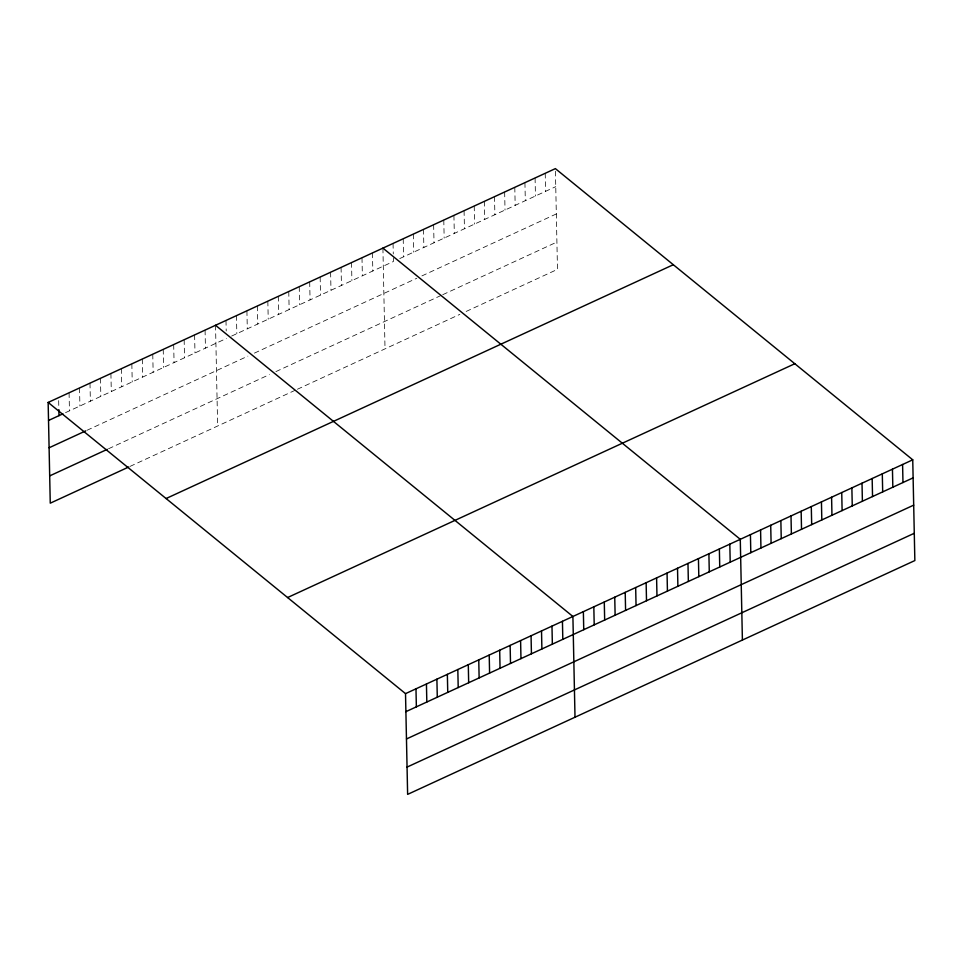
<?xml version="1.0" encoding="UTF-8"?>
<svg xmlns="http://www.w3.org/2000/svg" width="963" height="963" viewBox="0 0 963 963"><rect width="100%" height="100%" fill="white"/><g stroke="black" fill="none" stroke-linecap="round" stroke-linejoin="round"><path stroke-width="0.72" stroke-dasharray="4.82 3.61" d="M65.532 412.633L226.377 338.482M231.602 336.075L393.434 261.479L393.313 255.46M399.777 258.553L555.747 186.653M87.019 430.28L247.864 356.141M254.401 353.12L416.835 278.247M421.902 275.912L556.313 213.942M108.53 448.758L269.375 374.607M275.912 371.598L441.511 295.256M442.787 294.678L556.903 242.062M130.029 466.405L296.098 389.846M297.411 389.245L459.845 314.371M466.176 311.446L557.481 269.363L555.374 168.621M545.227 173.292L545.6 191.324M535.079 177.974L535.452 196.007M524.931 182.645L525.317 200.677M514.796 187.328L515.169 205.36M504.648 191.998L505.021 210.03M494.501 196.669L494.886 214.713M484.353 201.351L484.738 219.383M474.217 206.022L474.59 224.066M464.07 210.704L464.443 228.737M453.922 215.375L454.307 233.419M443.787 220.058L444.16 238.09M433.639 224.728L434.012 242.772M423.491 229.411L423.864 247.443M413.344 234.081L413.729 252.125M403.208 238.764L403.581 256.796M393.06 243.434L393.277 253.955M382.913 248.117L385.019 348.859M372.452 252.932L372.825 270.976M361.992 257.759L362.365 275.791M351.531 262.586L351.904 280.618M341.071 267.401L341.444 285.445M330.61 272.228L330.983 290.26M320.149 277.055L320.523 295.087M309.689 281.87L310.062 299.902M299.228 286.697L299.601 304.729M288.768 291.524L289.141 309.556M278.295 296.339L278.68 314.371M267.834 301.166L268.22 319.198M257.374 305.981L257.759 324.025M246.913 310.808L247.298 328.84M236.453 315.635L236.838 333.667M225.992 320.45L226.209 330.971M215.531 325.277L217.638 426.019M205.071 330.104L205.444 348.137M194.61 334.919L194.983 352.952M184.15 339.746L184.523 357.779M173.689 344.561L174.062 362.606M163.228 349.388L163.602 367.421M152.768 354.215L153.141 372.248M142.307 359.03L142.68 377.063M131.847 363.858L132.22 381.89M121.374 368.685L121.759 386.717M110.914 373.5L111.299 391.532M100.453 378.327L100.838 396.359M89.992 383.142L90.378 401.186M79.532 387.969L79.917 406.001M69.071 392.796L69.456 410.828M58.671 400.62L58.827 408.131"/><path stroke-width="1.44" d="M48.15 402.438L555.374 168.621L912.743 459.82L914.85 560.562L407.626 794.379L405.519 693.637L48.15 402.438L50.257 503.18L128.717 467.007M48.523 420.47L62.908 413.837M49.101 447.771L85.719 430.882M49.691 475.891L107.23 449.36M166.081 498.533L673.306 264.717M287.588 597.542L794.812 363.725M405.519 693.637L912.743 459.82M405.892 711.669L913.117 477.853M406.47 738.97L913.694 505.142M407.06 767.09L914.284 533.273M382.913 248.117L740.282 539.316L742.401 640.058M215.531 325.277L572.901 616.476L575.007 717.218M902.596 464.491L902.969 482.535M892.448 469.174L892.833 487.206M882.301 473.844L882.686 491.876M872.165 478.527L872.538 496.559M862.017 483.197L862.391 501.229M851.87 487.88L852.255 505.912M841.734 492.55L842.107 510.583M831.587 497.233L831.96 515.265M821.439 501.904L821.812 519.936M811.291 506.586L811.677 524.618M801.156 511.257L801.529 529.289M791.008 515.939L791.381 533.971M780.861 520.61L781.246 538.642M770.713 525.292L771.098 543.325M760.577 529.963L760.951 547.995M750.43 534.646L750.803 552.678M729.822 544.143L730.207 562.175M719.361 548.958L719.746 567.002M708.9 553.785L709.274 571.817M698.44 558.612L698.813 576.644M687.979 563.427L688.352 581.459M677.519 568.254L677.892 586.286M667.058 573.081L667.431 591.113M656.597 577.896L656.971 595.928M646.137 582.723L646.51 600.756M635.676 587.538L636.049 605.583M625.216 592.365L625.589 610.398M614.743 597.192L615.128 615.225M604.283 602.007L604.668 620.04M593.822 606.834L594.207 624.867M583.361 611.661L583.747 629.694M562.44 621.304L562.813 639.336M551.98 626.119L552.353 644.163M541.519 630.946L541.892 648.978M531.058 635.773L531.432 653.805M520.598 640.588L520.971 658.62M510.137 645.415L510.51 663.447M499.677 650.242L500.05 668.274M489.216 655.057L489.589 673.089M478.755 659.884L479.129 677.916M468.295 664.699L468.668 682.743M457.822 669.526L458.207 687.558M447.362 674.353L447.747 692.385M436.901 679.168L437.286 697.212M426.44 683.995L426.826 702.027M415.98 688.822L416.365 706.854M58.863 409.636L58.984 415.643"/></g></svg>
